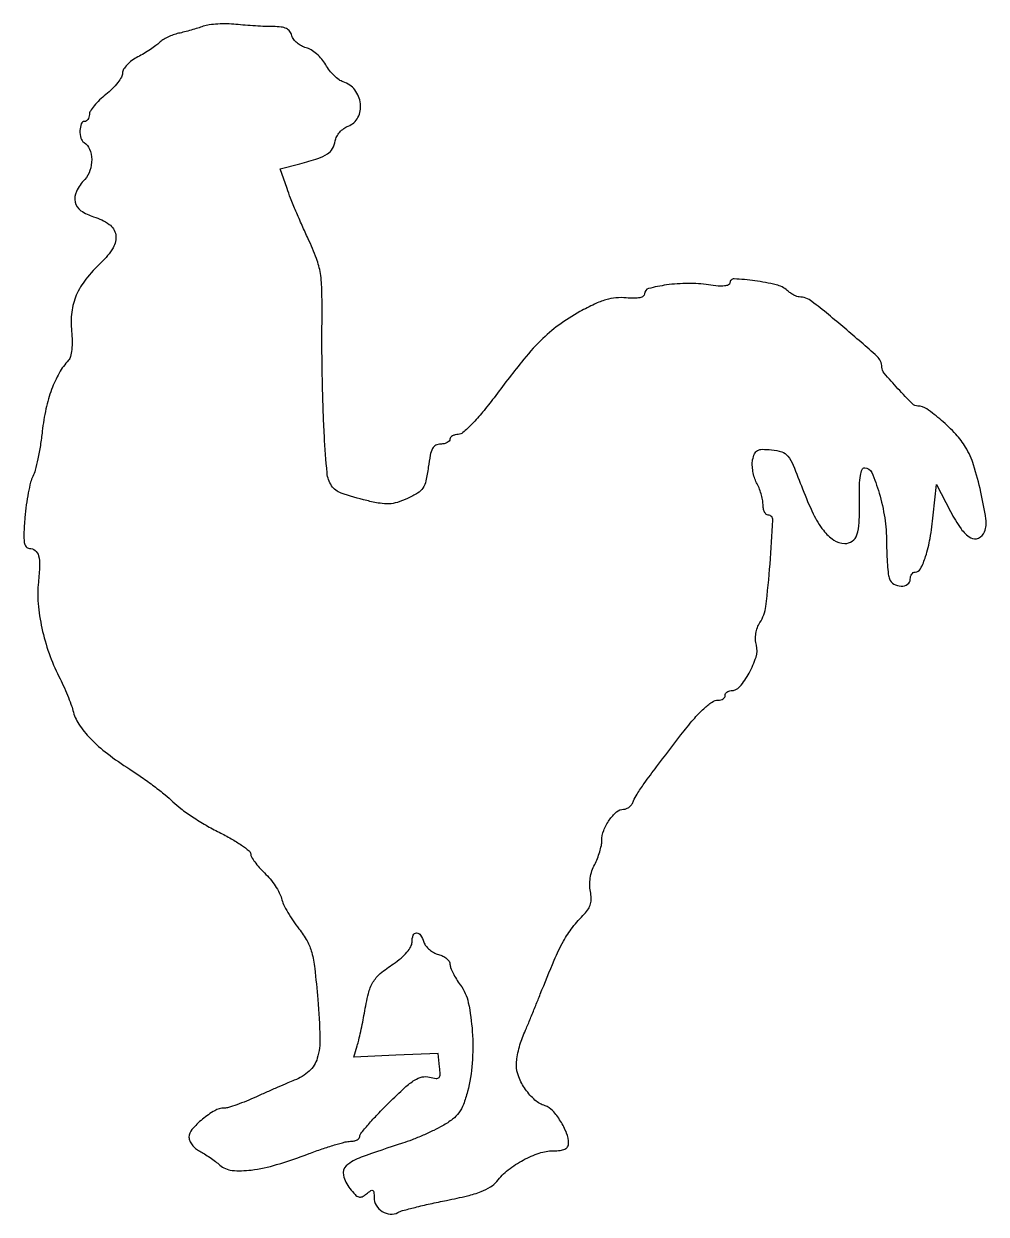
# Model space of a CAD drawing. Extents: x 0 to 203, y 1 to 252.
import ezdxf

# ---------------------------------------------------------------- set-up
doc = ezdxf.new("R2010")
doc.units = 0

msp = doc.modelspace()

# ---------------------------------------------------------------- linework, layer by layer
msp.add_lwpolyline([(38, 251.060782, -0.010038), (36.849231, 250.678845, -0.005753), (35.447104, 250.262147, -0.005745), (34.027333, 249.875505, -0.009517), (32.819927, 249.58597, 0.032662), (31.693461, 249.260071, 0.025873), (30.525034, 248.767916, 0.026542), (29.485479, 248.195322, 0.057279), (28.77103, 247.628173, -0.037445), (28.029062, 246.989729, -0.012774), (26.863974, 246.175181, -0.012618), (25.527046, 245.338184, -0.01422), (24.201103, 244.603995, 0.039288), (22.976223, 243.843231, 0.04458), (21.940315, 242.928381, 0.049766), (21.223486, 242.00251, 0.140758), (20.999971, 241.22432, -0.131924), (20.77237, 240.376772, -0.033647), (19.971833, 239.186183, -0.031914), (18.839616, 237.903132, -0.027632), (17.499971, 236.707368, 0.023461), (16.160075, 235.531303, 0.028655), (15.028116, 234.30697, 0.029301), (14.216819, 233.195036, 0.143919), (14, 232.457368, -0.066842), (13.925191, 231.900277, -0.083798), (13.70625, 231.428102, -0.099457), (13.381343, 231.112323, -0.14421), (13, 231, 0.31523), (12.295882, 230.507102, 0.081259), (12.023131, 229.066803, 0.072343), (12.214296, 227.473923, 0.190596), (12.889221, 226.568465, -0.160471), (14.054409, 225.182272, -0.091131), (14.492027, 223.012321, -0.084541), (14.134453, 220.66922, -0.107892), (13.023276, 218.794609, 0.072099), (11.257341, 216.246703, 0.175982), (11.001966, 214.01093, 0.183914), (12.237352, 212.199074, 0.079544), (14.908437, 210.909287, -0.08171), (18.168095, 209.317955, -0.200269), (19.554428, 207.098217, -0.180575), (19.017946, 204.372445, -0.065729), (16.493501, 201.269153, 0.036247), (13.252577, 197.731909, 0.065758), (11.245676, 194.368041, 0.072217), (10.294025, 190.825053, 0.053555), (10.248497, 186.765639, -0.020764), (10.359463, 184.722972, -0.029264), (10.276052, 182.901627, -0.032094), (10.029196, 181.44998, -0.129199), (9.609814, 180.662928, 0.058227), (7.643253, 177.967067, 0.040083), (6.052216, 174.532295, 0.035305), (4.856868, 170.423143, 0.025212), (4.08358, 165.694339, -0.011175), (3.683284, 162.725588, -0.01233), (3.161335, 159.874058, -0.011779), (2.599744, 157.467469, -0.059718), (2.099772, 156.186426, 0.061032), (1.617833, 154.941969, 0.014077), (1.127375, 152.742677, 0.014337), (0.703655, 150.159644, 0.013569), (0.419506, 147.50875, 0.008061), (0.200564, 144.066853, 0.048015), (0.28783, 142.270901, 0.124472), (0.668419, 141.350722, 0.237032), (1.366673, 141, -0.172193), (2.574837, 140.57121, -0.158882), (3.291316, 139.462168, -0.074876), (3.518031, 137.390056, -0.017067), (3.25414, 133.860373, 0.0496), (3.210807, 129.362964, 0.031325), (4.006738, 124.170926, 0.030244), (5.505614, 118.862891, 0.03428), (7.58582, 114, -0.01104), (8.514174, 112.081449, -0.009674), (9.400468, 110.038042, -0.00977), (10.129106, 108.161432, -0.028482), (10.531546, 106.831632, 0.08689), (11.785084, 103.949586, 0.046292), (14.225722, 100.907454, 0.037565), (17.791093, 97.735607, 0.02176), (22.5, 94.455348, -0.011356), (25.024962, 92.77335, -0.009271), (27.650449, 90.863505, -0.009391), (30.0018, 89.015071, -0.024142), (31.607911, 87.568241, 0.036214), (33.256327, 86.153816, 0.013583), (35.753986, 84.409686, 0.013374), (38.587045, 82.650515, 0.015823), (41.357911, 81.146525, -0.013669), (43.902846, 79.77932, -0.020202), (46.048886, 78.431712, -0.016073), (47.69147, 77.225859, -0.230295), (48, 76.591527, 0.133855), (48.174421, 75.951671, 0.024132), (48.857484, 74.910256, 0.024502), (49.801506, 73.737502, 0.020018), (50.919095, 72.577512, -0.030313), (52.084133, 71.317378, -0.024991), (53.170989, 69.84421, -0.025699), (54.033178, 68.386986, -0.059314), (54.485966, 67.199893, 0.05093), (54.939717, 65.94781, 0.017895), (55.832554, 64.254524, 0.017553), (56.954231, 62.449906, 0.01966), (58.160451, 60.797415, -0.039143), (59.87407, 58.246951, -0.063229), (60.859923, 55.828484, -0.037563), (61.492691, 52.460092, -0.00622), (62.140303, 45.883725, -0.014619), (62.594479, 37.851379, -0.077608), (62.035759, 33.498472, -0.139434), (60.345553, 30.800426, -0.090853), (57.19711, 28.857682, 0.007122), (55.809685, 28.294016, 0.002221), (53.743581, 27.409296, 0.002219), (51.444129, 26.400398, 0.002448), (49.227846, 25.403219, -0.009945), (47.097993, 24.483072, -0.011941), (45.058375, 23.705946, -0.01069), (43.319953, 23.132216, -0.074486), (42.437354, 23, 0.131562), (40.411089, 22.457452, 0.042005), (37.826421, 20.66172, 0.040864), (35.623743, 18.513661, 0.181006), (35, 16.847125, 0.106333), (35.164602, 16.081886, 0.057562), (35.660938, 15.251497, 0.053504), (36.38947, 14.485967, 0.056857), (37.25, 13.910221, -0.020007), (38.256214, 13.339334, -0.011411), (39.426563, 12.574392, -0.011384), (40.571089, 11.749517, -0.018475), (41.5, 10.99186, 0.157262), (44.064374, 9.879795, 0.056278), (48.098118, 9.94121, 0.040864), (53.47198, 11.082921, 0.018459), (60.295489, 13.404442, -0.008754), (63.040539, 14.398209, -0.010368), (65.66894, 15.237555, -0.009311), (67.906654, 15.856249, -0.062864), (69.045489, 16, 0.051087), (69.793353, 16.076613, 0.07103), (70.425862, 16.304629, 0.091104), (70.851102, 16.641196, 0.181858), (71, 17.037036, -0.172644), (71.226256, 17.67277, -0.007207), (72.796993, 19.544251, -0.011739), (74.773456, 21.725684, -0.007998), (77.117422, 24.115973, -0.0089), (80.483709, 27.324374, -0.044812), (82.544785, 28.904348, -0.086385), (84.136518, 29.562587, -0.11695), (85.687377, 29.542327, 0.028437), (87.093916, 29.273213, 0.235866), (87.690488, 29.478272, 0.20421), (87.935733, 30.103926, 0.021256), (87.819955, 31.71339), (87.5, 34.5), (78.601439, 34.1279), (69.702878, 33.7558), (70.445977, 36.1279, 0.01636), (70.78344, 37.343153, 0.005597), (71.194944, 39.125071, 0.005556), (71.605512, 41.103203, 0.00639), (71.952151, 43, -0.017841), (72.810638, 47.157022, -0.072997), (73.775826, 49.53845, -0.084852), (75.309589, 51.359031, -0.029207), (78.075055, 53.430972, 0.027993), (79.681297, 54.628324, 0.041541), (80.928881, 55.861473, 0.049574), (81.743044, 57.028557, 0.128208), (82, 58.014188, -0.084231), (82.242968, 59.44623, -0.320166), (82.942763, 59.940513, -0.252743), (83.805896, 59.469133, -0.067222), (84.499262, 58.002324, 0.086556), (84.920752, 57.192744, 0.053399), (85.661848, 56.412063, 0.051589), (86.588823, 55.775677, 0.063241), (87.56665, 55.393916, -0.052172), (88.497384, 55.054008, -0.061067), (89.285203, 54.541912, -0.071203), (89.8204, 53.944182, -0.148091), (90, 53.351099, 0.092712), (90.138676, 52.609642, 0.022977), (90.640026, 51.474009, 0.022709), (91.344827, 50.205357, 0.021036), (92.178811, 48.972015, -0.108054), (93.860188, 45.220711, -0.034633), (94.698059, 39.136618, -0.034492), (94.689079, 32.438816, -0.047353), (93.7006, 26.5, -0.024516), (92.833803, 23.780826, -0.068009), (91.885381, 22.017266, -0.073814), (90.546779, 20.654866, -0.032784), (88.436407, 19.268284, -0.016723), (86.604351, 18.309099, -0.009563), (84.334444, 17.268765, -0.009544), (82.008728, 16.30859, -0.015624), (80, 15.595309, 0.007875), (71.250921, 12.640433, 0.092615), (68.156161, 10.843085, 0.286326), (67.534954, 8.850447, 0.101214), (68.91327, 6.049291, 0.021952), (70.010977, 4.753709, 0.128628), (70.756723, 4.27766, 0.192587), (71.479378, 4.327038, 0.061072), (72.405697, 4.921735, -0.021356), (73.308042, 5.607729, -0.269838), (73.717523, 5.640636, -0.266105), (73.952236, 5.300275, -0.020892), (74, 4.157628, 0.136718), (74.460431, 2.505233, 0.116705), (75.730617, 1.210585, 0.119846), (77.416781, 0.644272, 0.149241), (79.025823, 0.988622, -0.060433), (80.019123, 1.392754, -0.005317), (82.64948, 2.078565, -0.006903), (85.816939, 2.822248, -0.005319), (89.291556, 3.54893, 0.010288), (93.658152, 4.507545, 0.031307), (96.559547, 5.402744, 0.04704), (98.537254, 6.372465, 0.08883), (99.860362, 7.549608, -0.059301), (102.270445, 9.961704, -0.042654), (105.453775, 12.056873, -0.043597), (108.816612, 13.51728, -0.080527), (111.75, 13.996262, 0.028694), (113.236379, 14.083349, 0.082681), (114.225088, 14.368601, 0.134791), (114.790255, 14.858158, 0.148323), (115, 15.54966, 0.094681), (114.584656, 17.723394, 0.045312), (113.296968, 20.269986, 0.045169), (111.628313, 22.469576, 0.131804), (110.037053, 23.48824, -0.105013), (107.912536, 24.695056, -0.058463), (105.922685, 26.926829, -0.057969), (104.482268, 29.591584, -0.095223), (104, 32.100932, -0.037917), (104.100195, 33.420291, -0.018954), (104.415671, 35.06513, -0.0187), (104.873042, 36.751839, -0.026173), (105.415049, 38.216073, 0.003174), (106.108642, 39.854244, 0.001202), (107.057449, 42.150971, 0.00119), (108.077339, 44.653625, 0.001453), (109.019109, 47, -0.005418), (111.971217, 54.189583, -0.02559), (113.916033, 58.199025, -0.039909), (115.818884, 61.087184, -0.029452), (118.347989, 63.963625, 0.054865), (119.158068, 64.98508, 0.075759), (119.623453, 66.05687, 0.072274), (119.761046, 67.257277, 0.04507), (119.590869, 68.665619, -0.052677), (119.448595, 70.014658, -0.03922), (119.566205, 71.508224, -0.038349), (119.922391, 73.004878, -0.043543), (120.49288, 74.364307, 0.026749), (121.069895, 75.619543, 0.021539), (121.557284, 77.02266, 0.022041), (121.894937, 78.360774, 0.050819), (122, 79.391801, -0.09266), (122.396471, 81.512832, -0.059397), (123.574934, 83.731631, -0.062252), (125.116731, 85.450191, -0.180734), (126.588089, 86, 0.105491), (127.199279, 86.130401, 0.068131), (127.81607, 86.514062, 0.063976), (128.344744, 87.080979, 0.068788), (128.697621, 87.75, -0.055171), (129.418305, 89.211074, -0.013343), (130.931556, 91.446153, -0.00744), (133.538433, 94.971561, -0.001233), (138.677167, 101.674547, -0.012079), (141.324637, 104.943864, -0.028973), (143.478388, 107.197362, -0.038206), (145.232571, 108.597784, -0.150457), (146.538955, 109, 0.066666), (147.097457, 109.074799, 0.083679), (147.570818, 109.29375, 0.099412), (147.887396, 109.618656, 0.144556), (148, 110, -0.123972), (148.096174, 110.381923, -0.100173), (148.367188, 110.708257, -0.090121), (148.772494, 110.928788, -0.078432), (149.25, 111.006833, 0.218772), (151.063412, 111.852203, 0.049266), (153.050325, 114.723311, 0.049831), (154.49022, 118.060581, 0.139304), (154.568274, 120.583999, -0.051916), (154.392558, 121.811646, -0.048206), (154.466145, 123.080969, -0.048906), (154.778515, 124.294276, -0.057366), (155.310217, 125.355889, 0.114824), (156.560391, 128.777748, 0.010909), (157.454215, 137.702287, 0.006349), (158.060118, 146.967068, 0.429707), (157.080144, 148, -0.195722), (156.664736, 148.169086, -0.084548), (156.306883, 148.660937, -0.065278), (156.057629, 149.388822, -0.045983), (155.964565, 150.25, 0.043742), (155.857784, 151.281259, 0.023212), (155.555944, 152.530794, 0.022922), (155.126049, 153.788858, 0.032816), (154.623276, 154.854832, -0.049669), (154.157357, 155.935481, -0.033785), (153.838481, 157.237027, -0.034067), (153.700744, 158.548871, -0.056407), (153.785385, 159.657646, -0.053439), (154.182366, 160.960989, -0.170164), (154.786938, 161.623725, -0.123143), (155.806711, 161.883148, -0.022509), (157.767157, 161.802813, -0.058572), (159.916146, 161.360528, -0.146537), (161.214977, 160.450833, -0.069973), (162.323925, 158.554178, -0.006578), (164.311988, 153.521417, 0.020625), (166.546421, 148.299203, 0.05316), (168.694174, 144.809967, 0.080066), (170.874831, 142.766141, 0.14438), (173.190983, 142.033269, 0.159988), (174.765729, 142.516285, 0.159006), (175.752301, 143.839913, 0.07149), (176.230768, 146.43376, 0.013771), (176.288873, 151.222701, -0.010527), (176.306355, 154.318975, -0.033772), (176.500323, 156.371578, -0.054238), (176.848604, 157.629484, -0.307233), (177.394675, 158, -0.301468), (178.885663, 157.011159, -0.028361), (180.438244, 152.661889, -0.032953), (181.61412, 147.410561, -0.038821), (182.004946, 142.331787, 0.008998), (182.047547, 139.854235, 0.010585), (182.179756, 137.510837, 0.009577), (182.37059, 135.54313, 0.062725), (182.606989, 134.581787, 0.170029), (183.546717, 133.473421, 0.128729), (185.09294, 133.037714, 0.157117), (186.447463, 133.446455, 0.246318), (187, 134.5, -0.066536), (187.076642, 135.073398, -0.083591), (187.301021, 135.559375, -0.099378), (187.633968, 135.884396, -0.144811), (188.024751, 136, 0.280717), (189.169196, 136.697495, 0.042096), (190.242654, 139.294482, 0.034375), (191.17006, 143.099103, 0.017284), (191.839709, 147.999635), (192.5, 154.49927), (195.5, 148.752011, 0.03279), (197.690668, 145.151843, 0.106087), (199.732394, 143.260365, 0.247267), (201.394227, 143.175498, 0.19507), (202.642558, 144.510905, 0.129659), (202.937863, 147.221213, 0.017627), (201.881287, 152.879574, 0.021096), (200.350455, 158.587278, 0.059767), (198.658464, 162.339626, 0.05131), (196.598109, 165.075147, 0.027989), (193.568528, 167.993893, 0.024308), (190.474961, 170.405737, 0.154612), (188.599118, 171, -0.200311), (187.448299, 171.480315, -0.008956), (184.413317, 174.660074, -0.009738), (181.517539, 177.930467, -0.171409), (181.019184, 179.231808, 0.204846), (179.993388, 181.466676, 0.008419), (173.203656, 187.416306, 0.009386), (166.263832, 193.073635, 0.167842), (163.581938, 194, -0.0972), (163.121077, 194.090446, -0.028346), (162.465285, 194.402601, -0.027325), (161.751049, 194.846, -0.026185), (161.078741, 195.370556, 0.120055), (158.743858, 196.574161, 0.026278), (154.267705, 197.409294, 0.021109), (149.871933, 197.80465, 0.428192), (149, 196.97317, -0.297338), (148.715322, 196.536781, -0.080545), (147.877241, 196.319206, -0.045223), (146.496406, 196.315233, -0.015337), (144.5, 196.552271, 0.038688), (140.184218, 196.861429, 0.033329), (135.647671, 196.532135, 0.028978), (131.860767, 195.776182, 0.341359), (131, 194.662301, -0.241491), (130.743073, 194.161365, -0.10197), (130.032758, 193.844378, -0.057362), (128.845746, 193.722995, -0.020599), (127.146251, 193.814662, 0.047511), (124.973454, 193.814939, 0.048442), (122.854284, 193.403795, 0.038128), (120.461969, 192.490577, 0.016063), (117.396251, 190.92171, 0.031298), (112.905498, 188.057842, 0.038998), (109.147779, 184.839526, 0.027766), (105.076576, 180.281959, 0.007921), (99.275944, 172.772826, -0.012566), (96.87702, 169.726243, -0.019648), (94.648186, 167.242906, -0.017237), (92.740605, 165.409422, -0.181474), (91.75, 165.022826, 0.055118), (91.080575, 164.939955, 0.074043), (90.514062, 164.712955, 0.092865), (90.133767, 164.383344, 0.169463), (90, 164, -0.188373), (89.850857, 163.618174, -0.089085), (89.422618, 163.29375, -0.068903), (88.786638, 163.073746, -0.048903), (88.034443, 163, 0.124663), (87.020668, 162.743249, 0.14715), (86.325517, 162.044056, 0.0748), (85.838583, 160.671766, 0.014943), (85.418844, 158.099747, -0.019943), (84.924076, 155.247652, -0.093382), (84.281447, 153.718622, -0.109093), (83.176462, 152.648492, -0.032115), (81.08003, 151.536089, -0.028966), (78.909595, 150.704933, -0.063856), (77.166033, 150.387185, -0.055541), (75.251915, 150.498798, -0.017577), (72.445629, 151.080422, -0.021257), (67.068072, 152.638544, -0.168552), (65.04943, 154.200355, -0.122025), (64.107757, 156.901115, -0.009059), (63.521695, 164.750759, -0.005674), (63.296791, 169.739036, -0.003031), (63.126181, 175.908987, -0.003017), (63.028181, 182.211147, -0.004702), (63.027578, 187.641538, 0.00566), (63.012354, 195.153499, 0.035562), (62.689095, 198.972611, 0.051196), (61.864586, 202.099213, 0.019303), (60.106106, 206.273054, -0.005483), (58.840495, 209.059254, -0.004485), (57.546782, 212.065048, -0.004532), (56.406604, 214.851455, -0.011888), (55.654457, 216.876895), (54.237116, 220.990759), (58.368558, 222.088221, 0.013035), (62.173314, 223.205853, 0.065536), (64.173293, 224.153919, 0.118331), (65.263444, 225.297043, 0.094996), (65.826611, 226.906006, -0.086672), (66.130301, 227.821866, -0.057278), (66.764702, 228.734362, -0.055391), (67.619305, 229.511835, -0.066142), (68.576611, 230.029128, 0.185431), (70.605093, 231.844514, 0.148304), (71.133019, 234.751956, 0.136414), (69.957044, 237.645719, 0.153048), (67.5, 239.362645, -0.082347), (66.613738, 239.813381, -0.034777), (65.593152, 240.680604, -0.033213), (64.608601, 241.779586, -0.037049), (63.817112, 242.961531, 0.04727), (62.990795, 244.142624, 0.038448), (61.902237, 245.239045, 0.039869), (60.730655, 246.097655, 0.076862), (59.661595, 246.548798, -0.061436), (58.678694, 246.928473, -0.053751), (57.768173, 247.549711, -0.05662), (57.06151, 248.305923, -0.095954), (56.688103, 249.084694, 0.097956), (56.253053, 249.98287, 0.118917), (55.532123, 250.57512, 0.083716), (54.413148, 250.901683, 0.029237), (52.733191, 251, -0.010171), (51.098028, 251.033265, -0.004897), (49.004333, 251.139035, -0.004854), (46.822331, 251.291976, -0.006932), (44.889571, 251.473311, 0.022588), (43.025617, 251.58948, 0.019223), (41.055062, 251.547371, 0.019658), (39.263008, 251.369165, 0.050569)], format="xyb", close=True)

doc.saveas('drawing.dxf')
